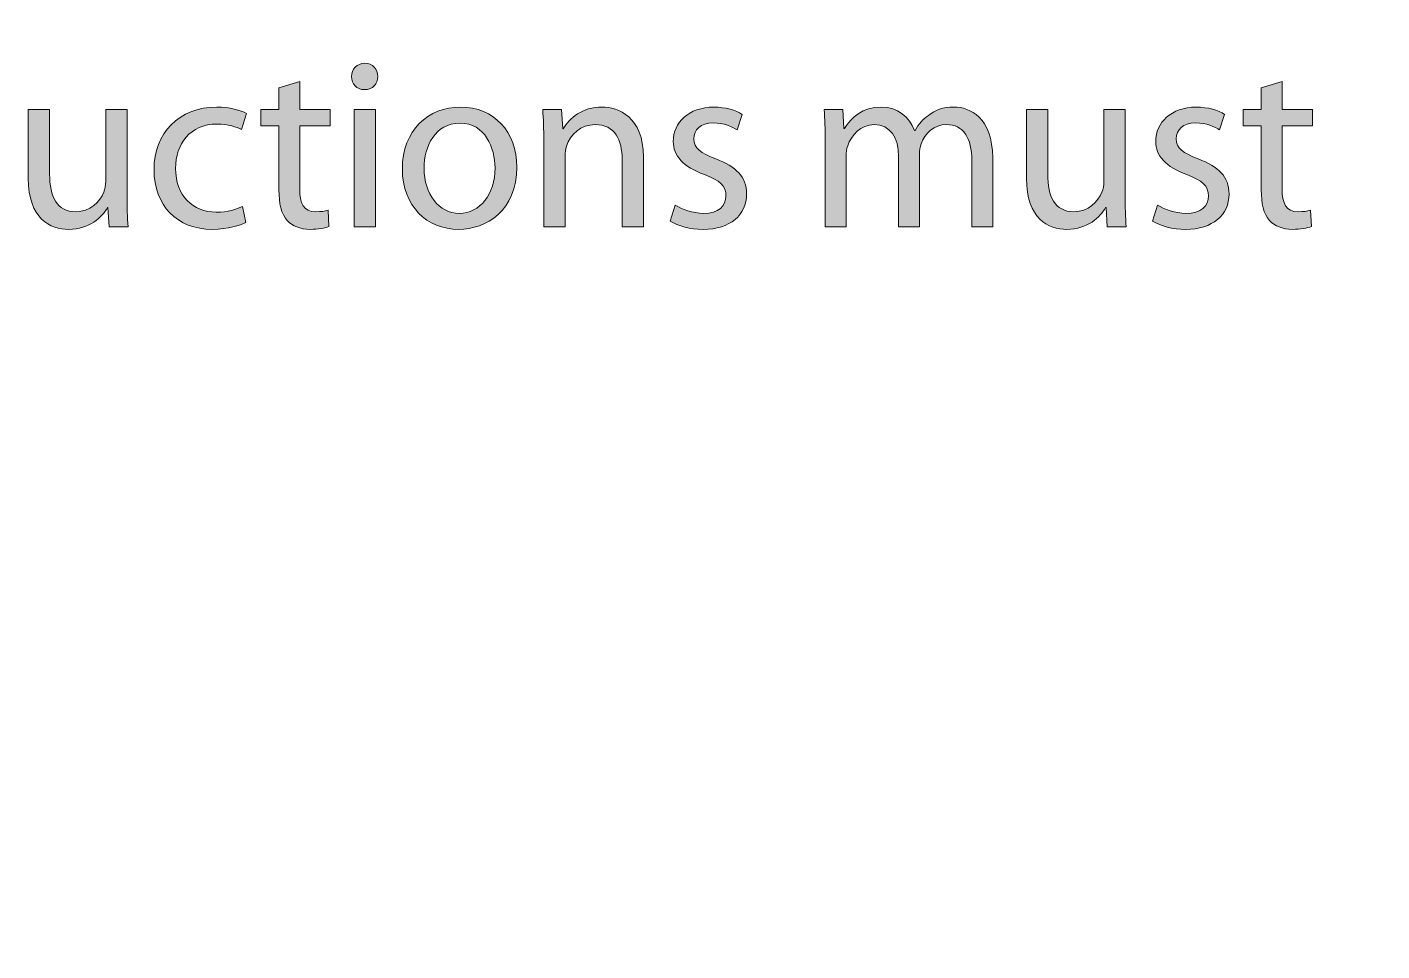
# Model space of a CAD drawing. Header units: inches. Extents: x 51 to 229, y 44 to 173.
# Drawn here: x 160.9 to 184.59, y 108.24 to 124.39 of the extents above; entities that cross this region are included whole.
import ezdxf

# ---------------------------------------------------------------- set-up
doc = ezdxf.new("R2010")
doc.units = ezdxf.units.IN
doc.header["$MEASUREMENT"] = 0
doc.layers.add('Artwork', color=7, linetype='Continuous')

# ---------------------------------------------------------------- blocks, each defined once
blk = doc.blocks.new('block 8')
at = {"layer": 'Artwork', "true_color": 0xed1c24}
h = blk.add_hatch(color=240, dxfattribs=at)
h.dxf.hatch_style = 2
edge = h.paths.add_edge_path()
edge.add_spline(control_points=[(167.035, 123.52), (167.035, 123.393), (166.947, 123.292), (166.798, 123.292), (166.663, 123.292), (166.574, 123.393), (166.574, 123.52), (166.574, 123.647), (166.667, 123.753), (166.807, 123.753), (166.942, 123.753), (167.035, 123.651), (167.035, 123.52)], knot_values=[0, 0, 0, 0, 1, 1, 1, 2, 2, 2, 3, 3, 3, 4, 4, 4, 4], degree=3, periodic=1)
h.paths.add_polyline_path([(166.621, 120.897), (166.621, 122.945), (166.993, 122.945), (166.993, 120.897)])
h = blk.add_hatch(color=240, dxfattribs=at)
h.dxf.hatch_style = 2
edge = h.paths.add_edge_path()
edge.add_spline(control_points=[(165.668, 123.436), (165.668, 123.436), (165.668, 122.945), (165.668, 122.945), (165.668, 122.945), (166.201, 122.945), (166.201, 122.945), (166.201, 122.945), (166.201, 122.661), (166.201, 122.661), (166.201, 122.661), (165.668, 122.661), (165.668, 122.661), (165.668, 122.661), (165.668, 121.557), (165.668, 121.557), (165.668, 121.303), (165.74, 121.159), (165.947, 121.159), (166.049, 121.159), (166.108, 121.168), (166.163, 121.185), (166.163, 121.185), (166.18, 120.901), (166.18, 120.901), (166.108, 120.876), (165.994, 120.851), (165.85, 120.851), (165.677, 120.851), (165.537, 120.91), (165.448, 121.007), (165.347, 121.121), (165.304, 121.303), (165.304, 121.544), (165.304, 121.544), (165.304, 122.661), (165.304, 122.661), (165.304, 122.661), (164.987, 122.661), (164.987, 122.661), (164.987, 122.661), (164.987, 122.945), (164.987, 122.945), (164.987, 122.945), (165.304, 122.945), (165.304, 122.945), (165.304, 122.945), (165.304, 123.326), (165.304, 123.326), (165.304, 123.326), (165.668, 123.436), (165.668, 123.436)], knot_values=[0, 0, 0, 0, 1, 1, 1, 2, 2, 2, 3, 3, 3, 4, 4, 4, 5, 5, 5, 6, 6, 6, 7, 7, 7, 8, 8, 8, 9, 9, 9, 10, 10, 10, 11, 11, 11, 12, 12, 12, 13, 13, 13, 14, 14, 14, 15, 15, 15, 16, 16, 16, 17, 17, 17, 17], degree=3, periodic=1)
h = blk.add_hatch(color=240, dxfattribs=at)
h.dxf.hatch_style = 2
edge = h.paths.add_edge_path()
edge.add_spline(control_points=[(182.847, 123.436), (182.847, 123.436), (182.847, 122.945), (182.847, 122.945), (182.847, 122.945), (183.38, 122.945), (183.38, 122.945), (183.38, 122.945), (183.38, 122.661), (183.38, 122.661), (183.38, 122.661), (182.847, 122.661), (182.847, 122.661), (182.847, 122.661), (182.847, 121.557), (182.847, 121.557), (182.847, 121.303), (182.919, 121.159), (183.126, 121.159), (183.227, 121.159), (183.287, 121.168), (183.342, 121.185), (183.342, 121.185), (183.359, 120.901), (183.359, 120.901), (183.287, 120.876), (183.172, 120.851), (183.029, 120.851), (182.855, 120.851), (182.715, 120.91), (182.627, 121.007), (182.525, 121.121), (182.483, 121.303), (182.483, 121.544), (182.483, 121.544), (182.483, 122.661), (182.483, 122.661), (182.483, 122.661), (182.166, 122.661), (182.166, 122.661), (182.166, 122.661), (182.166, 122.945), (182.166, 122.945), (182.166, 122.945), (182.483, 122.945), (182.483, 122.945), (182.483, 122.945), (182.483, 123.326), (182.483, 123.326), (182.483, 123.326), (182.847, 123.436), (182.847, 123.436)], knot_values=[0, 0, 0, 0, 1, 1, 1, 2, 2, 2, 3, 3, 3, 4, 4, 4, 5, 5, 5, 6, 6, 6, 7, 7, 7, 8, 8, 8, 9, 9, 9, 10, 10, 10, 11, 11, 11, 12, 12, 12, 13, 13, 13, 14, 14, 14, 15, 15, 15, 16, 16, 16, 17, 17, 17, 17], degree=3, periodic=1)
h = blk.add_hatch(color=240, dxfattribs=at)
h.dxf.hatch_style = 2
edge = h.paths.add_edge_path()
edge.add_spline(control_points=[(164.728, 120.969), (164.63, 120.922), (164.415, 120.851), (164.14, 120.851), (163.522, 120.851), (163.12, 121.269), (163.12, 121.896), (163.12, 122.526), (163.552, 122.987), (164.22, 122.987), (164.44, 122.987), (164.635, 122.932), (164.736, 122.877), (164.736, 122.877), (164.651, 122.594), (164.651, 122.594), (164.563, 122.64), (164.423, 122.691), (164.22, 122.691), (163.75, 122.691), (163.497, 122.34), (163.497, 121.917), (163.497, 121.443), (163.801, 121.151), (164.207, 121.151), (164.419, 121.151), (164.558, 121.202), (164.665, 121.248), (164.665, 121.248), (164.728, 120.969), (164.728, 120.969)], knot_values=[0, 0, 0, 0, 1, 1, 1, 2, 2, 2, 3, 3, 3, 4, 4, 4, 5, 5, 5, 6, 6, 6, 7, 7, 7, 8, 8, 8, 9, 9, 9, 10, 10, 10, 10], degree=3, periodic=1)
h = blk.add_hatch(color=240, dxfattribs=at)
h.dxf.hatch_style = 2
edge = h.paths.add_edge_path()
edge.add_spline(control_points=[(169.464, 121.938), (169.464, 121.181), (168.936, 120.851), (168.445, 120.851), (167.895, 120.851), (167.463, 121.257), (167.463, 121.904), (167.463, 122.585), (167.916, 122.987), (168.479, 122.987), (169.067, 122.987), (169.464, 122.56), (169.464, 121.938)], knot_values=[0, 0, 0, 0, 1, 1, 1, 2, 2, 2, 3, 3, 3, 4, 4, 4, 4], degree=3, periodic=1)
edge = h.paths.add_edge_path()
edge.add_spline(control_points=[(167.844, 121.917), (167.844, 121.468), (168.098, 121.13), (168.462, 121.13), (168.817, 121.13), (169.084, 121.464), (169.084, 121.925), (169.084, 122.272), (168.91, 122.708), (168.47, 122.708), (168.035, 122.708), (167.844, 122.302), (167.844, 121.917)], knot_values=[0, 0, 0, 0, 1, 1, 1, 2, 2, 2, 3, 3, 3, 4, 4, 4, 4], degree=3, periodic=1)
h = blk.add_hatch(color=240, dxfattribs=at)
h.dxf.hatch_style = 2
edge = h.paths.add_edge_path()
edge.add_spline(control_points=[(169.936, 122.391), (169.936, 122.606), (169.931, 122.776), (169.918, 122.945), (169.918, 122.945), (170.248, 122.945), (170.248, 122.945), (170.248, 122.945), (170.27, 122.606), (170.27, 122.606), (170.27, 122.606), (170.278, 122.606), (170.278, 122.606), (170.38, 122.797), (170.617, 122.987), (170.955, 122.987), (171.238, 122.987), (171.679, 122.818), (171.679, 122.116), (171.679, 122.116), (171.679, 120.897), (171.679, 120.897), (171.679, 120.897), (171.306, 120.897), (171.306, 120.897), (171.306, 120.897), (171.306, 122.077), (171.306, 122.077), (171.306, 122.408), (171.183, 122.682), (170.832, 122.682), (170.591, 122.682), (170.401, 122.509), (170.333, 122.302), (170.316, 122.255), (170.308, 122.192), (170.308, 122.128), (170.308, 122.128), (170.308, 120.897), (170.308, 120.897), (170.308, 120.897), (169.936, 120.897), (169.936, 120.897), (169.936, 120.897), (169.936, 122.391), (169.936, 122.391)], knot_values=[0, 0, 0, 0, 1, 1, 1, 2, 2, 2, 3, 3, 3, 4, 4, 4, 5, 5, 5, 6, 6, 6, 7, 7, 7, 8, 8, 8, 9, 9, 9, 10, 10, 10, 11, 11, 11, 12, 12, 12, 13, 13, 13, 14, 14, 14, 15, 15, 15, 15], degree=3, periodic=1)
h = blk.add_hatch(color=240, dxfattribs=at)
h.dxf.hatch_style = 2
edge = h.paths.add_edge_path()
edge.add_spline(control_points=[(172.234, 121.274), (172.348, 121.206), (172.543, 121.13), (172.729, 121.13), (172.995, 121.13), (173.122, 121.261), (173.122, 121.434), (173.122, 121.612), (173.017, 121.705), (172.746, 121.807), (172.374, 121.942), (172.2, 122.141), (172.2, 122.386), (172.2, 122.716), (172.471, 122.987), (172.907, 122.987), (173.114, 122.987), (173.296, 122.932), (173.406, 122.86), (173.406, 122.86), (173.317, 122.589), (173.317, 122.589), (173.237, 122.64), (173.088, 122.712), (172.898, 122.712), (172.678, 122.712), (172.56, 122.585), (172.56, 122.433), (172.56, 122.264), (172.678, 122.188), (172.945, 122.082), (173.296, 121.951), (173.482, 121.773), (173.482, 121.468), (173.482, 121.104), (173.199, 120.851), (172.721, 120.851), (172.496, 120.851), (172.289, 120.91), (172.145, 120.994), (172.145, 120.994), (172.234, 121.274), (172.234, 121.274)], knot_values=[0, 0, 0, 0, 1, 1, 1, 2, 2, 2, 3, 3, 3, 4, 4, 4, 5, 5, 5, 6, 6, 6, 7, 7, 7, 8, 8, 8, 9, 9, 9, 10, 10, 10, 11, 11, 11, 12, 12, 12, 13, 13, 13, 14, 14, 14, 14], degree=3, periodic=1)
h = blk.add_hatch(color=240, dxfattribs=at)
h.dxf.hatch_style = 2
edge = h.paths.add_edge_path()
edge.add_spline(control_points=[(174.859, 122.391), (174.859, 122.606), (174.85, 122.776), (174.842, 122.945), (174.842, 122.945), (175.167, 122.945), (175.167, 122.945), (175.167, 122.945), (175.184, 122.611), (175.184, 122.611), (175.184, 122.611), (175.197, 122.611), (175.197, 122.611), (175.311, 122.805), (175.502, 122.987), (175.845, 122.987), (176.119, 122.987), (176.331, 122.818), (176.42, 122.577), (176.42, 122.577), (176.428, 122.577), (176.428, 122.577), (176.492, 122.695), (176.576, 122.78), (176.661, 122.843), (176.784, 122.936), (176.915, 122.987), (177.11, 122.987), (177.385, 122.987), (177.786, 122.809), (177.786, 122.099), (177.786, 122.099), (177.786, 120.897), (177.786, 120.897), (177.786, 120.897), (177.422, 120.897), (177.422, 120.897), (177.422, 120.897), (177.422, 122.052), (177.422, 122.052), (177.422, 122.45), (177.274, 122.682), (176.978, 122.682), (176.762, 122.682), (176.602, 122.526), (176.534, 122.348), (176.517, 122.293), (176.505, 122.23), (176.505, 122.162), (176.505, 122.162), (176.505, 120.897), (176.505, 120.897), (176.505, 120.897), (176.14, 120.897), (176.14, 120.897), (176.14, 120.897), (176.14, 122.124), (176.14, 122.124), (176.14, 122.45), (175.997, 122.682), (175.713, 122.682), (175.485, 122.682), (175.311, 122.496), (175.252, 122.31), (175.231, 122.259), (175.222, 122.192), (175.222, 122.128), (175.222, 122.128), (175.222, 120.897), (175.222, 120.897), (175.222, 120.897), (174.859, 120.897), (174.859, 120.897), (174.859, 120.897), (174.859, 122.391), (174.859, 122.391)], knot_values=[0, 0, 0, 0, 1, 1, 1, 2, 2, 2, 3, 3, 3, 4, 4, 4, 5, 5, 5, 6, 6, 6, 7, 7, 7, 8, 8, 8, 9, 9, 9, 10, 10, 10, 11, 11, 11, 12, 12, 12, 13, 13, 13, 14, 14, 14, 15, 15, 15, 16, 16, 16, 17, 17, 17, 18, 18, 18, 19, 19, 19, 20, 20, 20, 21, 21, 21, 22, 22, 22, 23, 23, 23, 24, 24, 24, 25, 25, 25, 25], degree=3, periodic=1)
h = blk.add_hatch(color=240, dxfattribs=at)
h.dxf.hatch_style = 2
edge = h.paths.add_edge_path()
edge.add_spline(control_points=[(180.671, 121.274), (180.785, 121.206), (180.98, 121.13), (181.166, 121.13), (181.433, 121.13), (181.559, 121.261), (181.559, 121.434), (181.559, 121.612), (181.454, 121.705), (181.183, 121.807), (180.811, 121.942), (180.637, 122.141), (180.637, 122.386), (180.637, 122.716), (180.908, 122.987), (181.344, 122.987), (181.551, 122.987), (181.733, 122.932), (181.843, 122.86), (181.843, 122.86), (181.754, 122.589), (181.754, 122.589), (181.674, 122.64), (181.526, 122.712), (181.335, 122.712), (181.115, 122.712), (180.997, 122.585), (180.997, 122.433), (180.997, 122.264), (181.115, 122.188), (181.382, 122.082), (181.733, 121.951), (181.919, 121.773), (181.919, 121.468), (181.919, 121.104), (181.636, 120.851), (181.158, 120.851), (180.933, 120.851), (180.726, 120.91), (180.582, 120.994), (180.582, 120.994), (180.671, 121.274), (180.671, 121.274)], knot_values=[0, 0, 0, 0, 1, 1, 1, 2, 2, 2, 3, 3, 3, 4, 4, 4, 5, 5, 5, 6, 6, 6, 7, 7, 7, 8, 8, 8, 9, 9, 9, 10, 10, 10, 11, 11, 11, 12, 12, 12, 13, 13, 13, 14, 14, 14, 14], degree=3, periodic=1)
h = blk.add_hatch(color=240, dxfattribs=at)
h.dxf.hatch_style = 2
edge = h.paths.add_edge_path()
edge.add_spline(control_points=[(162.649, 121.46), (162.649, 121.244), (162.653, 121.058), (162.666, 120.897), (162.666, 120.897), (162.336, 120.897), (162.336, 120.897), (162.336, 120.897), (162.315, 121.231), (162.315, 121.231), (162.315, 121.231), (162.306, 121.231), (162.306, 121.231), (162.213, 121.066), (161.993, 120.851), (161.629, 120.851), (161.308, 120.851), (160.922, 121.032), (160.922, 121.747), (160.922, 121.747), (160.922, 122.945), (160.922, 122.945), (160.922, 122.945), (161.295, 122.945), (161.295, 122.945), (161.295, 122.945), (161.295, 121.815), (161.295, 121.815), (161.295, 121.426), (161.418, 121.159), (161.752, 121.159), (162.001, 121.159), (162.175, 121.333), (162.243, 121.502), (162.264, 121.553), (162.276, 121.62), (162.276, 121.692), (162.276, 121.692), (162.276, 122.945), (162.276, 122.945), (162.276, 122.945), (162.649, 122.945), (162.649, 122.945), (162.649, 122.945), (162.649, 121.46), (162.649, 121.46)], knot_values=[0, 0, 0, 0, 1, 1, 1, 2, 2, 2, 3, 3, 3, 4, 4, 4, 5, 5, 5, 6, 6, 6, 7, 7, 7, 8, 8, 8, 9, 9, 9, 10, 10, 10, 11, 11, 11, 12, 12, 12, 13, 13, 13, 14, 14, 14, 15, 15, 15, 15], degree=3, periodic=1)
h = blk.add_hatch(color=240, dxfattribs=at)
h.dxf.hatch_style = 2
edge = h.paths.add_edge_path()
edge.add_spline(control_points=[(180.103, 121.46), (180.103, 121.244), (180.107, 121.058), (180.12, 120.897), (180.12, 120.897), (179.79, 120.897), (179.79, 120.897), (179.79, 120.897), (179.769, 121.231), (179.769, 121.231), (179.769, 121.231), (179.76, 121.231), (179.76, 121.231), (179.667, 121.066), (179.447, 120.851), (179.083, 120.851), (178.762, 120.851), (178.377, 121.032), (178.377, 121.747), (178.377, 121.747), (178.377, 122.945), (178.377, 122.945), (178.377, 122.945), (178.749, 122.945), (178.749, 122.945), (178.749, 122.945), (178.749, 121.815), (178.749, 121.815), (178.749, 121.426), (178.871, 121.159), (179.206, 121.159), (179.456, 121.159), (179.629, 121.333), (179.697, 121.502), (179.718, 121.553), (179.731, 121.62), (179.731, 121.692), (179.731, 121.692), (179.731, 122.945), (179.731, 122.945), (179.731, 122.945), (180.103, 122.945), (180.103, 122.945), (180.103, 122.945), (180.103, 121.46), (180.103, 121.46)], knot_values=[0, 0, 0, 0, 1, 1, 1, 2, 2, 2, 3, 3, 3, 4, 4, 4, 5, 5, 5, 6, 6, 6, 7, 7, 7, 8, 8, 8, 9, 9, 9, 10, 10, 10, 11, 11, 11, 12, 12, 12, 13, 13, 13, 14, 14, 14, 15, 15, 15, 15], degree=3, periodic=1)
at = {"layer": 'Artwork', "lineweight": 0}
blk.add_lwpolyline([(166.621, 120.897), (166.621, 122.945), (166.993, 122.945), (166.993, 120.897), (166.621, 120.897)], dxfattribs=at)
for points, knots in [([(167.035, 123.52), (167.035, 123.393), (166.947, 123.292), (166.798, 123.292), (166.663, 123.292), (166.574, 123.393), (166.574, 123.52), (166.574, 123.647), (166.667, 123.753), (166.807, 123.753), (166.942, 123.753), (167.035, 123.651), (167.035, 123.52)], [0, 0, 0, 0, 1, 1, 1, 2, 2, 2, 3, 3, 3, 4, 4, 4, 4]), ([(165.668, 123.436), (165.668, 123.436), (165.668, 122.945), (165.668, 122.945), (165.668, 122.945), (166.201, 122.945), (166.201, 122.945), (166.201, 122.945), (166.201, 122.661), (166.201, 122.661), (166.201, 122.661), (165.668, 122.661), (165.668, 122.661), (165.668, 122.661), (165.668, 121.557), (165.668, 121.557), (165.668, 121.303), (165.74, 121.159), (165.947, 121.159), (166.049, 121.159), (166.108, 121.168), (166.163, 121.185), (166.163, 121.185), (166.18, 120.901), (166.18, 120.901), (166.108, 120.876), (165.994, 120.851), (165.85, 120.851), (165.677, 120.851), (165.537, 120.91), (165.448, 121.007), (165.347, 121.121), (165.304, 121.303), (165.304, 121.544), (165.304, 121.544), (165.304, 122.661), (165.304, 122.661), (165.304, 122.661), (164.987, 122.661), (164.987, 122.661), (164.987, 122.661), (164.987, 122.945), (164.987, 122.945), (164.987, 122.945), (165.304, 122.945), (165.304, 122.945), (165.304, 122.945), (165.304, 123.326), (165.304, 123.326), (165.304, 123.326), (165.668, 123.436), (165.668, 123.436)], [0, 0, 0, 0, 1, 1, 1, 2, 2, 2, 3, 3, 3, 4, 4, 4, 5, 5, 5, 6, 6, 6, 7, 7, 7, 8, 8, 8, 9, 9, 9, 10, 10, 10, 11, 11, 11, 12, 12, 12, 13, 13, 13, 14, 14, 14, 15, 15, 15, 16, 16, 16, 17, 17, 17, 17]), ([(182.847, 123.436), (182.847, 123.436), (182.847, 122.945), (182.847, 122.945), (182.847, 122.945), (183.38, 122.945), (183.38, 122.945), (183.38, 122.945), (183.38, 122.661), (183.38, 122.661), (183.38, 122.661), (182.847, 122.661), (182.847, 122.661), (182.847, 122.661), (182.847, 121.557), (182.847, 121.557), (182.847, 121.303), (182.919, 121.159), (183.126, 121.159), (183.227, 121.159), (183.287, 121.168), (183.342, 121.185), (183.342, 121.185), (183.359, 120.901), (183.359, 120.901), (183.287, 120.876), (183.172, 120.851), (183.029, 120.851), (182.855, 120.851), (182.715, 120.91), (182.627, 121.007), (182.525, 121.121), (182.483, 121.303), (182.483, 121.544), (182.483, 121.544), (182.483, 122.661), (182.483, 122.661), (182.483, 122.661), (182.166, 122.661), (182.166, 122.661), (182.166, 122.661), (182.166, 122.945), (182.166, 122.945), (182.166, 122.945), (182.483, 122.945), (182.483, 122.945), (182.483, 122.945), (182.483, 123.326), (182.483, 123.326), (182.483, 123.326), (182.847, 123.436), (182.847, 123.436)], [0, 0, 0, 0, 1, 1, 1, 2, 2, 2, 3, 3, 3, 4, 4, 4, 5, 5, 5, 6, 6, 6, 7, 7, 7, 8, 8, 8, 9, 9, 9, 10, 10, 10, 11, 11, 11, 12, 12, 12, 13, 13, 13, 14, 14, 14, 15, 15, 15, 16, 16, 16, 17, 17, 17, 17]), ([(164.728, 120.969), (164.63, 120.922), (164.415, 120.851), (164.14, 120.851), (163.522, 120.851), (163.12, 121.269), (163.12, 121.896), (163.12, 122.526), (163.552, 122.987), (164.22, 122.987), (164.44, 122.987), (164.635, 122.932), (164.736, 122.877), (164.736, 122.877), (164.651, 122.594), (164.651, 122.594), (164.563, 122.64), (164.423, 122.691), (164.22, 122.691), (163.75, 122.691), (163.497, 122.34), (163.497, 121.917), (163.497, 121.443), (163.801, 121.151), (164.207, 121.151), (164.419, 121.151), (164.558, 121.202), (164.665, 121.248), (164.665, 121.248), (164.728, 120.969), (164.728, 120.969)], [0, 0, 0, 0, 1, 1, 1, 2, 2, 2, 3, 3, 3, 4, 4, 4, 5, 5, 5, 6, 6, 6, 7, 7, 7, 8, 8, 8, 9, 9, 9, 10, 10, 10, 10]), ([(169.464, 121.938), (169.464, 121.181), (168.936, 120.851), (168.445, 120.851), (167.895, 120.851), (167.463, 121.257), (167.463, 121.904), (167.463, 122.585), (167.916, 122.987), (168.479, 122.987), (169.067, 122.987), (169.464, 122.56), (169.464, 121.938)], [0, 0, 0, 0, 1, 1, 1, 2, 2, 2, 3, 3, 3, 4, 4, 4, 4]), ([(169.936, 122.391), (169.936, 122.606), (169.931, 122.776), (169.918, 122.945), (169.918, 122.945), (170.248, 122.945), (170.248, 122.945), (170.248, 122.945), (170.27, 122.606), (170.27, 122.606), (170.27, 122.606), (170.278, 122.606), (170.278, 122.606), (170.38, 122.797), (170.617, 122.987), (170.955, 122.987), (171.238, 122.987), (171.679, 122.818), (171.679, 122.116), (171.679, 122.116), (171.679, 120.897), (171.679, 120.897), (171.679, 120.897), (171.306, 120.897), (171.306, 120.897), (171.306, 120.897), (171.306, 122.077), (171.306, 122.077), (171.306, 122.408), (171.183, 122.682), (170.832, 122.682), (170.591, 122.682), (170.401, 122.509), (170.333, 122.302), (170.316, 122.255), (170.308, 122.192), (170.308, 122.128), (170.308, 122.128), (170.308, 120.897), (170.308, 120.897), (170.308, 120.897), (169.936, 120.897), (169.936, 120.897), (169.936, 120.897), (169.936, 122.391), (169.936, 122.391)], [0, 0, 0, 0, 1, 1, 1, 2, 2, 2, 3, 3, 3, 4, 4, 4, 5, 5, 5, 6, 6, 6, 7, 7, 7, 8, 8, 8, 9, 9, 9, 10, 10, 10, 11, 11, 11, 12, 12, 12, 13, 13, 13, 14, 14, 14, 15, 15, 15, 15]), ([(172.234, 121.274), (172.348, 121.206), (172.543, 121.13), (172.729, 121.13), (172.995, 121.13), (173.122, 121.261), (173.122, 121.434), (173.122, 121.612), (173.017, 121.705), (172.746, 121.807), (172.374, 121.942), (172.2, 122.141), (172.2, 122.386), (172.2, 122.716), (172.471, 122.987), (172.907, 122.987), (173.114, 122.987), (173.296, 122.932), (173.406, 122.86), (173.406, 122.86), (173.317, 122.589), (173.317, 122.589), (173.237, 122.64), (173.088, 122.712), (172.898, 122.712), (172.678, 122.712), (172.56, 122.585), (172.56, 122.433), (172.56, 122.264), (172.678, 122.188), (172.945, 122.082), (173.296, 121.951), (173.482, 121.773), (173.482, 121.468), (173.482, 121.104), (173.199, 120.851), (172.721, 120.851), (172.496, 120.851), (172.289, 120.91), (172.145, 120.994), (172.145, 120.994), (172.234, 121.274), (172.234, 121.274)], [0, 0, 0, 0, 1, 1, 1, 2, 2, 2, 3, 3, 3, 4, 4, 4, 5, 5, 5, 6, 6, 6, 7, 7, 7, 8, 8, 8, 9, 9, 9, 10, 10, 10, 11, 11, 11, 12, 12, 12, 13, 13, 13, 14, 14, 14, 14]), ([(174.859, 122.391), (174.859, 122.606), (174.85, 122.776), (174.842, 122.945), (174.842, 122.945), (175.167, 122.945), (175.167, 122.945), (175.167, 122.945), (175.184, 122.611), (175.184, 122.611), (175.184, 122.611), (175.197, 122.611), (175.197, 122.611), (175.311, 122.805), (175.502, 122.987), (175.845, 122.987), (176.119, 122.987), (176.331, 122.818), (176.42, 122.577), (176.42, 122.577), (176.428, 122.577), (176.428, 122.577), (176.492, 122.695), (176.576, 122.78), (176.661, 122.843), (176.784, 122.936), (176.915, 122.987), (177.11, 122.987), (177.385, 122.987), (177.786, 122.809), (177.786, 122.099), (177.786, 122.099), (177.786, 120.897), (177.786, 120.897), (177.786, 120.897), (177.422, 120.897), (177.422, 120.897), (177.422, 120.897), (177.422, 122.052), (177.422, 122.052), (177.422, 122.45), (177.274, 122.682), (176.978, 122.682), (176.762, 122.682), (176.602, 122.526), (176.534, 122.348), (176.517, 122.293), (176.505, 122.23), (176.505, 122.162), (176.505, 122.162), (176.505, 120.897), (176.505, 120.897), (176.505, 120.897), (176.14, 120.897), (176.14, 120.897), (176.14, 120.897), (176.14, 122.124), (176.14, 122.124), (176.14, 122.45), (175.997, 122.682), (175.713, 122.682), (175.485, 122.682), (175.311, 122.496), (175.252, 122.31), (175.231, 122.259), (175.222, 122.192), (175.222, 122.128), (175.222, 122.128), (175.222, 120.897), (175.222, 120.897), (175.222, 120.897), (174.859, 120.897), (174.859, 120.897), (174.859, 120.897), (174.859, 122.391), (174.859, 122.391)], [0, 0, 0, 0, 1, 1, 1, 2, 2, 2, 3, 3, 3, 4, 4, 4, 5, 5, 5, 6, 6, 6, 7, 7, 7, 8, 8, 8, 9, 9, 9, 10, 10, 10, 11, 11, 11, 12, 12, 12, 13, 13, 13, 14, 14, 14, 15, 15, 15, 16, 16, 16, 17, 17, 17, 18, 18, 18, 19, 19, 19, 20, 20, 20, 21, 21, 21, 22, 22, 22, 23, 23, 23, 24, 24, 24, 25, 25, 25, 25]), ([(180.671, 121.274), (180.785, 121.206), (180.98, 121.13), (181.166, 121.13), (181.433, 121.13), (181.559, 121.261), (181.559, 121.434), (181.559, 121.612), (181.454, 121.705), (181.183, 121.807), (180.811, 121.942), (180.637, 122.141), (180.637, 122.386), (180.637, 122.716), (180.908, 122.987), (181.344, 122.987), (181.551, 122.987), (181.733, 122.932), (181.843, 122.86), (181.843, 122.86), (181.754, 122.589), (181.754, 122.589), (181.674, 122.64), (181.526, 122.712), (181.335, 122.712), (181.115, 122.712), (180.997, 122.585), (180.997, 122.433), (180.997, 122.264), (181.115, 122.188), (181.382, 122.082), (181.733, 121.951), (181.919, 121.773), (181.919, 121.468), (181.919, 121.104), (181.636, 120.851), (181.158, 120.851), (180.933, 120.851), (180.726, 120.91), (180.582, 120.994), (180.582, 120.994), (180.671, 121.274), (180.671, 121.274)], [0, 0, 0, 0, 1, 1, 1, 2, 2, 2, 3, 3, 3, 4, 4, 4, 5, 5, 5, 6, 6, 6, 7, 7, 7, 8, 8, 8, 9, 9, 9, 10, 10, 10, 11, 11, 11, 12, 12, 12, 13, 13, 13, 14, 14, 14, 14]), ([(162.649, 121.46), (162.649, 121.244), (162.653, 121.058), (162.666, 120.897), (162.666, 120.897), (162.336, 120.897), (162.336, 120.897), (162.336, 120.897), (162.315, 121.231), (162.315, 121.231), (162.315, 121.231), (162.306, 121.231), (162.306, 121.231), (162.213, 121.066), (161.993, 120.851), (161.629, 120.851), (161.308, 120.851), (160.922, 121.032), (160.922, 121.747), (160.922, 121.747), (160.922, 122.945), (160.922, 122.945), (160.922, 122.945), (161.295, 122.945), (161.295, 122.945), (161.295, 122.945), (161.295, 121.815), (161.295, 121.815), (161.295, 121.426), (161.418, 121.159), (161.752, 121.159), (162.001, 121.159), (162.175, 121.333), (162.243, 121.502), (162.264, 121.553), (162.276, 121.62), (162.276, 121.692), (162.276, 121.692), (162.276, 122.945), (162.276, 122.945), (162.276, 122.945), (162.649, 122.945), (162.649, 122.945), (162.649, 122.945), (162.649, 121.46), (162.649, 121.46)], [0, 0, 0, 0, 1, 1, 1, 2, 2, 2, 3, 3, 3, 4, 4, 4, 5, 5, 5, 6, 6, 6, 7, 7, 7, 8, 8, 8, 9, 9, 9, 10, 10, 10, 11, 11, 11, 12, 12, 12, 13, 13, 13, 14, 14, 14, 15, 15, 15, 15]), ([(180.103, 121.46), (180.103, 121.244), (180.107, 121.058), (180.12, 120.897), (180.12, 120.897), (179.79, 120.897), (179.79, 120.897), (179.79, 120.897), (179.769, 121.231), (179.769, 121.231), (179.769, 121.231), (179.76, 121.231), (179.76, 121.231), (179.667, 121.066), (179.447, 120.851), (179.083, 120.851), (178.762, 120.851), (178.377, 121.032), (178.377, 121.747), (178.377, 121.747), (178.377, 122.945), (178.377, 122.945), (178.377, 122.945), (178.749, 122.945), (178.749, 122.945), (178.749, 122.945), (178.749, 121.815), (178.749, 121.815), (178.749, 121.426), (178.871, 121.159), (179.206, 121.159), (179.456, 121.159), (179.629, 121.333), (179.697, 121.502), (179.718, 121.553), (179.731, 121.62), (179.731, 121.692), (179.731, 121.692), (179.731, 122.945), (179.731, 122.945), (179.731, 122.945), (180.103, 122.945), (180.103, 122.945), (180.103, 122.945), (180.103, 121.46), (180.103, 121.46)], [0, 0, 0, 0, 1, 1, 1, 2, 2, 2, 3, 3, 3, 4, 4, 4, 5, 5, 5, 6, 6, 6, 7, 7, 7, 8, 8, 8, 9, 9, 9, 10, 10, 10, 11, 11, 11, 12, 12, 12, 13, 13, 13, 14, 14, 14, 15, 15, 15, 15]), ([(167.844, 121.917), (167.844, 121.468), (168.098, 121.13), (168.462, 121.13), (168.817, 121.13), (169.084, 121.464), (169.084, 121.925), (169.084, 122.272), (168.91, 122.708), (168.47, 122.708), (168.035, 122.708), (167.844, 122.302), (167.844, 121.917)], [0, 0, 0, 0, 1, 1, 1, 2, 2, 2, 3, 3, 3, 4, 4, 4, 4])]:
    blk.add_open_spline(points, degree=3, knots=knots, dxfattribs=at)

msp = doc.modelspace()

# ---------------------------------------------------------------- linework, layer by layer
at = {"layer": 'Artwork', "color": 179, "lineweight": 35, "true_color": 0x231f20}
msp.add_open_spline([(228.582, 80.968), (228.582, 80.415), (228.134, 79.968), (227.582, 79.968), (227.582, 79.968), (208.332, 79.968), (208.332, 79.968), (208.332, 79.968), (208.332, 77.968), (208.332, 77.968), (208.332, 77.415), (207.884, 76.968), (207.332, 76.968), (207.332, 76.968), (197.332, 76.968), (197.332, 76.968), (196.78, 76.968), (196.332, 77.415), (196.332, 77.968), (196.332, 77.968), (196.332, 79.968), (196.332, 79.968), (196.332, 79.968), (172.832, 79.968), (172.832, 79.968), (172.832, 79.968), (172.832, 77.968), (172.832, 77.968), (172.832, 77.415), (172.384, 76.968), (171.832, 76.968), (171.832, 76.968), (161.832, 76.968), (161.832, 76.968), (161.28, 76.968), (160.832, 77.415), (160.832, 77.968), (160.832, 77.968), (160.832, 79.968), (160.832, 79.968), (160.832, 79.968), (141.582, 79.968), (141.582, 79.968), (141.03, 79.968), (140.582, 80.415), (140.582, 80.968), (140.582, 80.968), (140.582, 135.468), (140.582, 135.468), (140.582, 136.02), (141.03, 136.467), (141.582, 136.467), (141.582, 136.467), (160.832, 136.467), (160.832, 136.467), (160.832, 136.467), (160.832, 138.468), (160.832, 138.468), (160.832, 139.02), (161.28, 139.467), (161.832, 139.467), (161.832, 139.467), (171.832, 139.467), (171.832, 139.467), (172.384, 139.467), (172.832, 139.02), (172.832, 138.468), (172.832, 138.468), (172.832, 136.467), (172.832, 136.467), (172.832, 136.467), (196.332, 136.467), (196.332, 136.467), (196.332, 136.467), (196.332, 138.468), (196.332, 138.468), (196.332, 139.02), (196.78, 139.467), (197.332, 139.467), (197.332, 139.467), (207.332, 139.467), (207.332, 139.467), (207.884, 139.467), (208.332, 139.02), (208.332, 138.468), (208.332, 138.468), (208.332, 136.467), (208.332, 136.467), (208.332, 136.467), (227.582, 136.467), (227.582, 136.467), (228.134, 136.467), (228.582, 136.02), (228.582, 135.468), (228.582, 135.468), (228.582, 80.968), (228.582, 80.968)], degree=3, knots=[0, 0, 0, 0, 1, 1, 1, 2, 2, 2, 3, 3, 3, 4, 4, 4, 5, 5, 5, 6, 6, 6, 7, 7, 7, 8, 8, 8, 9, 9, 9, 10, 10, 10, 11, 11, 11, 12, 12, 12, 13, 13, 13, 14, 14, 14, 15, 15, 15, 16, 16, 16, 17, 17, 17, 18, 18, 18, 19, 19, 19, 20, 20, 20, 21, 21, 21, 22, 22, 22, 23, 23, 23, 24, 24, 24, 25, 25, 25, 26, 26, 26, 27, 27, 27, 28, 28, 28, 29, 29, 29, 30, 30, 30, 31, 31, 31, 32, 32, 32, 32], dxfattribs=at)

# ---------------------------------------------------------------- block references
at = {"layer": 'Artwork'}
msp.add_blockref('block 8', (0, 0), dxfattribs=at)

doc.saveas('drawing.dxf')
